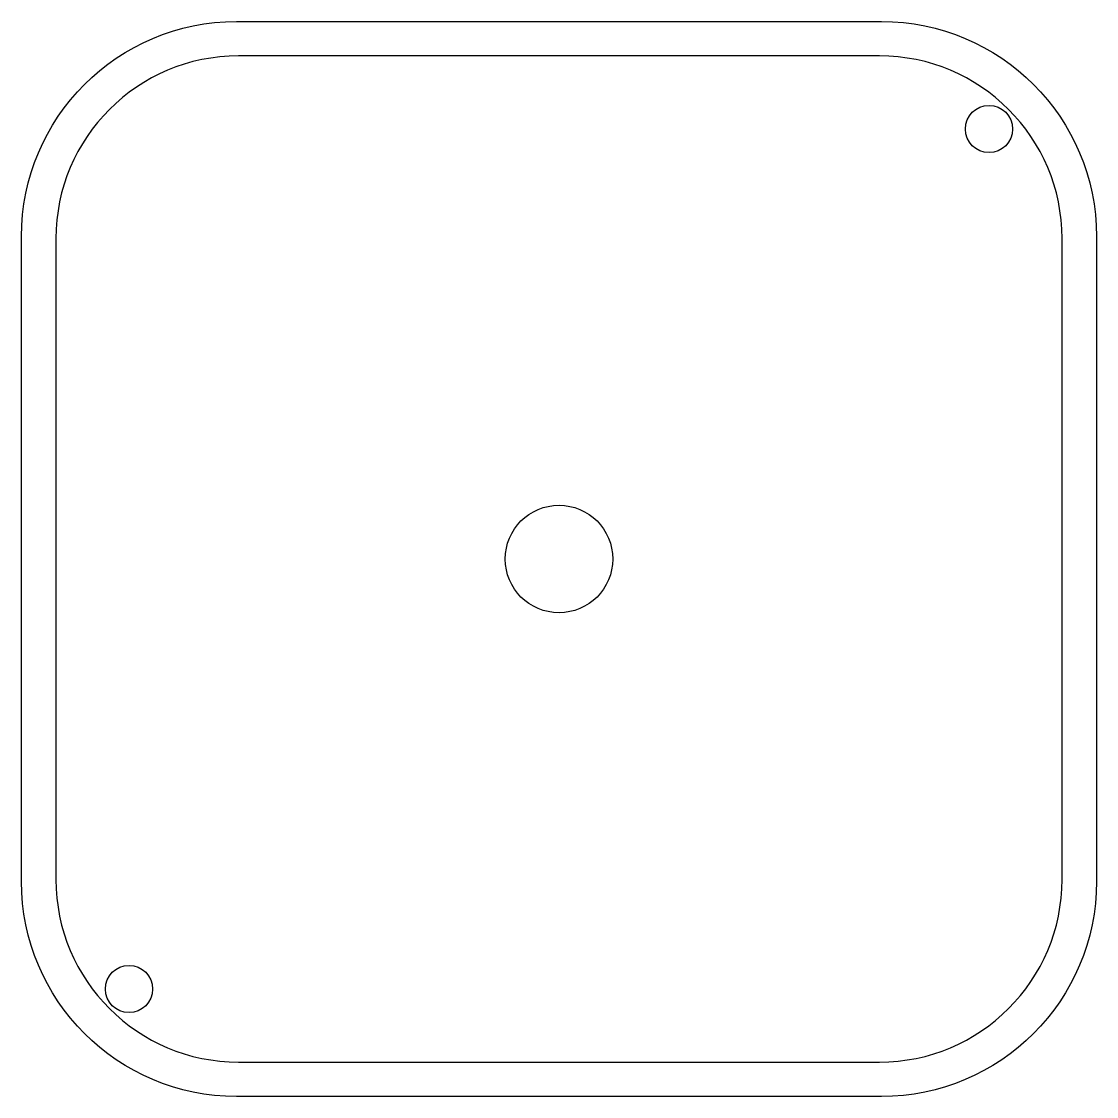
# Model space of a CAD drawing. Extents: x -50 to 50, y -50 to 50.
import ezdxf

# ---------------------------------------------------------------- set-up
doc = ezdxf.new("R2010")
doc.units = 0
doc.layers.get('0').update_dxf_attribs({"linetype": 'continuous'})

# ---------------------------------------------------------------- blocks, each defined once
blk = doc.blocks.new('POCKET003_CS')
at = {"color": 0}
blk.add_lwpolyline([(50, 30), (50, -30, -0.41421), (30, -50), (-30, -50, -0.41421), (-50, -30), (-50, 30, -0.41421), (-30, 50), (30, 50, -0.41421)], format="xyb", close=True, dxfattribs=at)
for centre, radius in [((40, 40, 1), 2.2), ((0, 0, 1), 5), ((-40, -40, 1), 2.2)]:
    blk.add_circle(centre, radius, dxfattribs=at)

msp = doc.modelspace()

# ---------------------------------------------------------------- linework, layer by layer
at = {"color": 0}
msp.add_lwpolyline([(46.8, 29.8, 0.41421), (29.8, 46.8), (-29.8, 46.8, 0.41421), (-46.8, 29.8), (-46.8, -29.8, 0.41421), (-29.8, -46.8), (29.8, -46.8, 0.41421), (46.8, -29.8)], format="xyb", close=True, dxfattribs=at)

# ---------------------------------------------------------------- block references
msp.add_blockref('POCKET003_CS', (0, 0), dxfattribs=at)

doc.saveas('drawing.dxf')
